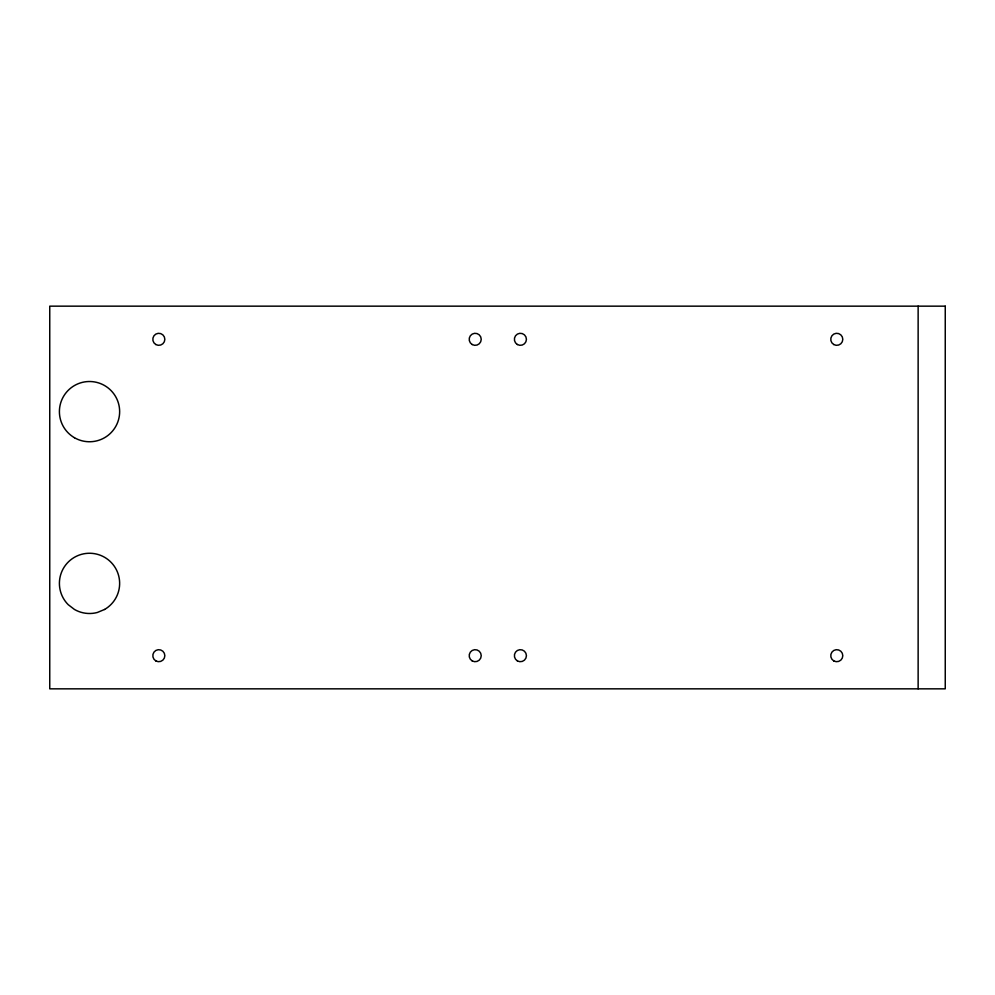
<?xml version="1.0" encoding="UTF-8"?>
<svg xmlns="http://www.w3.org/2000/svg" width="995" height="995" viewBox="0 0 995 995"><rect width="100%" height="100%" fill="white"/><g stroke="black" fill="none" stroke-linecap="round" stroke-linejoin="round"><path stroke-width="1.49" d="M918.136 306.161L918.136 688.838M104.587 609.462L97.323 612.485A30.136 30.136 0 0 1 74.463 609.462L68.22 604.674A30.136 30.136 0 0 1 70.16 560.297A30.136 30.136 0 0 1 114.201 566.093A30.136 30.136 0 0 1 104.587 609.462M945.25 306.161L49.75 306.161L49.75 688.838L945.25 688.838L945.25 306.161M833.76 344.531A6.032 6.032 0 0 0 842.802 339.307A6.032 6.032 0 0 0 833.76 334.096A6.032 6.032 0 0 0 833.76 344.531M833.76 660.904A6.032 6.032 0 0 0 842.802 655.693A6.032 6.032 0 0 0 833.76 650.469A6.032 6.032 0 0 0 833.76 660.904M74.463 437.725A30.136 30.136 0 0 0 119.649 411.631A30.136 30.136 0 0 0 74.463 385.538A30.136 30.136 0 0 0 74.463 437.725M517.388 660.904A6.032 6.032 0 0 0 526.43 655.693A6.032 6.032 0 0 0 517.388 650.469A6.032 6.032 0 0 0 517.388 660.904M472.19 660.904A6.032 6.032 0 0 0 481.232 655.693A6.032 6.032 0 0 0 472.19 650.469A6.032 6.032 0 0 0 472.19 660.904M155.817 344.531A6.032 6.032 0 0 0 164.847 339.307A6.032 6.032 0 0 0 155.817 334.096A6.032 6.032 0 0 0 155.817 344.531M155.817 660.904A6.032 6.032 0 0 0 164.847 655.693A6.032 6.032 0 0 0 155.817 650.469A6.032 6.032 0 0 0 155.817 660.904M472.19 344.531A6.032 6.032 0 0 0 481.232 339.307A6.032 6.032 0 0 0 472.19 334.096A6.032 6.032 0 0 0 472.19 344.531M517.388 344.531A6.032 6.032 0 0 0 526.43 339.307A6.032 6.032 0 0 0 517.388 334.096A6.032 6.032 0 0 0 517.388 344.531"/></g></svg>
